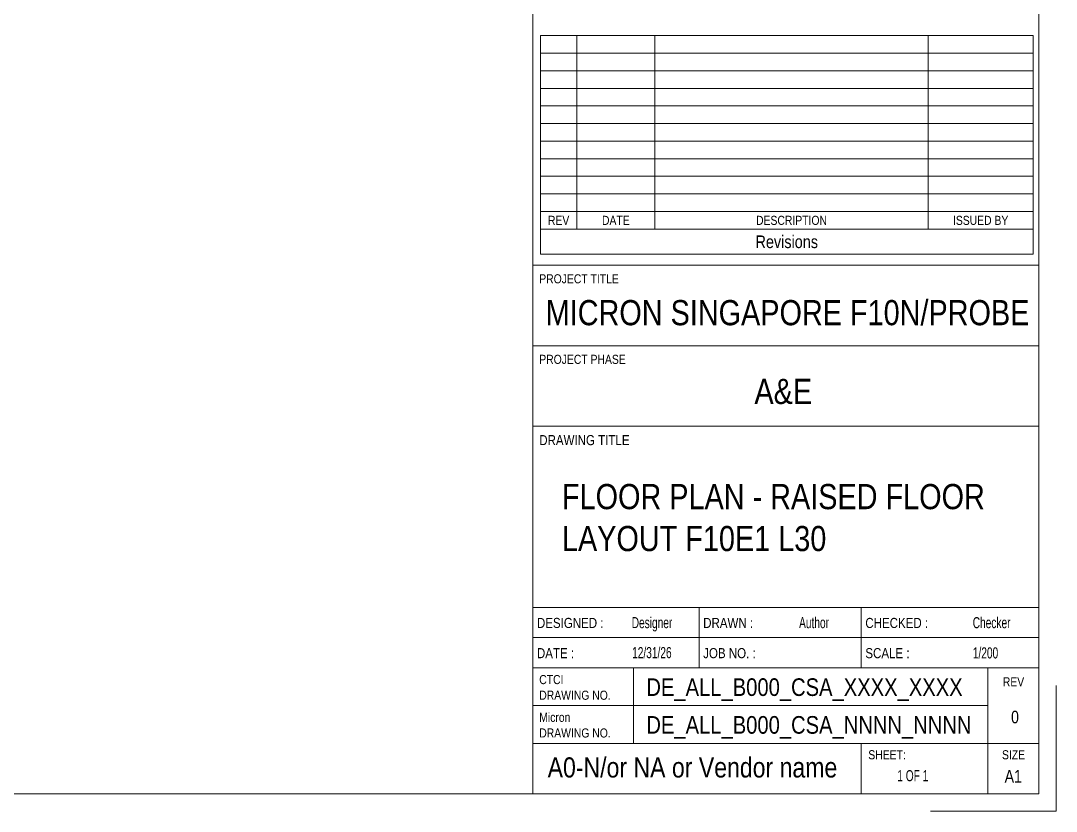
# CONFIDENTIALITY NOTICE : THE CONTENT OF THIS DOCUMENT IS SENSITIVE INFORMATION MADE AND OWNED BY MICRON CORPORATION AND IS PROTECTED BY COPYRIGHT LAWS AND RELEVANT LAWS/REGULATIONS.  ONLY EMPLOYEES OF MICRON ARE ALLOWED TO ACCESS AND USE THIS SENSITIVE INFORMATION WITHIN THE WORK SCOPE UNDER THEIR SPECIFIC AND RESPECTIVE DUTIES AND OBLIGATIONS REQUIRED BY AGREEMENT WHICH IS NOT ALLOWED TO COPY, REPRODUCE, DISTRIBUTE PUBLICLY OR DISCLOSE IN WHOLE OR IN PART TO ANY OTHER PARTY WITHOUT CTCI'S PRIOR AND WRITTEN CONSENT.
# Model space of a CAD drawing. Extents: x -14231 to 343475, y -171733 to 30720.
# Drawn here: x 1559.3 to 1765, y -2.2 to 154.9 of the extents above; entities that cross this region are included whole.
import ezdxf

# ---------------------------------------------------------------- set-up
doc = ezdxf.new("R2010")
doc.units = 0
doc.header["$LTSCALE"] = 8
doc.layers.add('G-ANNO-TTLB', color=7, linetype='CONTINUOUS', lineweight=9)
doc.layers.add('Title Blocks', color=255, linetype='CONTINUOUS', lineweight=9)
doc.styles.add('Arial', font='arial.ttf', dxfattribs={"width": 0.8, "height": 0.25})
doc.styles.add('Arial Narrow', font='ARIALN.TTF', dxfattribs={"height": 0.2})
doc.styles.add('Arial Narrow_1', font='ARIALN.TTF', dxfattribs={"height": 0.18})
doc.styles.add('Arial Narrow_2', font='ARIALN.TTF', dxfattribs={"width": 0.8, "height": 0.22})
doc.styles.add('Arial Narrow_3', font='ARIALN.TTF', dxfattribs={"height": 0.35})
doc.styles.add('Arial Narrow_4', font='ARIALN.TTF', dxfattribs={"height": 0.5})
doc.styles.add('Arial Narrow_5', font='ARIALN.TTF', dxfattribs={"height": 0.25})

msp = doc.modelspace()

# ---------------------------------------------------------------- linework, layer by layer
at = {"layer": 'G-ANNO-TTLB'}
for p, q in [((1661.0142, 1.3122), (1661.0142, 575.3122)), ((1761.5142, 575.3122), (1761.5142, 1.3122)), ((1760.4035, 151.9136), (1662.5225, 151.9136)), ((1662.5225, 151.9136), (1662.5225, 108.487)), ((1669.7527, 113.487), (1669.7527, 151.9136)), ((1685.2555, 113.487), (1685.2555, 151.9136)), ((1739.5637, 113.487), (1739.5637, 151.9136)), ((1760.4035, 108.487), (1760.4035, 151.9136)), ((1760.4035, 148.4203), (1662.5225, 148.4203)), ((1760.4035, 144.9269), (1662.5225, 144.9269)), ((1760.4035, 141.4336), (1662.5225, 141.4336)), ((1760.4035, 137.9403), (1662.5225, 137.9403)), ((1760.4035, 134.4469), (1662.5225, 134.4469)), ((1760.4035, 130.9536), (1662.5225, 130.9536)), ((1760.4035, 127.4603), (1662.5225, 127.4603)), ((1760.4035, 123.967), (1662.5225, 123.967)), ((1760.4035, 120.4736), (1662.5225, 120.4736)), ((1760.4035, 116.9803), (1662.5225, 116.9803)), ((1760.4035, 113.487), (1662.5225, 113.487)), ((1662.5225, 108.487), (1760.4035, 108.487)), ((1761.5142, 106.3122), (1661.0142, 106.3122)), ((1761.5142, 90.3122), (1661.0142, 90.3122)), ((1761.5142, 74.3122), (1661.0142, 74.3122)), ((1661.0142, 38.3122), (1761.5142, 38.3122)), ((1694.0473, 26.3122), (1694.0473, 38.3122)), ((1726.2703, 38.3122), (1726.2703, 26.3122)), ((1661.0142, 32.3122), (1761.5142, 32.3122)), ((1661.0142, 26.3122), (1761.5142, 26.3122)), ((1681.0142, 26.3122), (1681.0142, 11.3122)), ((1751.4445, 26.3122), (1751.4445, 1.3122)), ((1765.0142, -2.1878), (1765.0142, 22.8122)), ((1751.4445, 18.8122), (1661.0142, 18.8122)), ((1661.0142, 11.3122), (1761.5142, 11.3122)), ((1726.2703, 11.3122), (1726.2703, 1.3122)), ((1761.5142, 1.3122), (945.5142, 1.3122)), ((1740.0142, -2.1878), (1765.0142, -2.1878))]:
    msp.add_line(p, q, dxfattribs=at)

# ---------------------------------------------------------------- texts
at = {"layer": 'G-ANNO-TTLB', "attachment_point": 2, "line_spacing_factor": 0.974696}
for s, insert, char_height, width, style in [('REV', (1666.1376, 116.1125), 1.8, 5.106404, 'Arial Narrow_1'), ('DATE', (1677.5041, 116.1125), 1.8, 6.631693, 'Arial Narrow_1'), ('DESCRIPTION', (1712.4096, 116.1125), 1.8, 16.95503, 'Arial Narrow_1'), ('ISSUED BY', (1749.9836, 116.1125), 1.8, 13.241281, 'Arial Narrow_1'), ('Revisions', (1711.463, 112.2077), 2.5, 14.890758, 'Arial Narrow_5')]:
    msp.add_mtext(s, dxfattribs=dict(at, insert=insert, char_height=char_height, width=width, style=style))
at = {"layer": 'Title Blocks', "lineweight": 5}
for s, insert, char_height, width, attachment_point, style in [('PROJECT TITLE', (1662.2874, 104.501), 1.8, 18.679319, 1, 'Arial Narrow_1'), ('\\A1;MICRON SINGAPORE F10N/PROBE', (1663.5702, 99.377), 5, 100.471387, 1, 'Arial Narrow_4'), ('PROJECT PHASE', (1662.2874, 88.501), 1.8, 20.202525, 1, 'Arial Narrow_1'), ('\\pxqc;A&E', (1663.8707, 83.7357), 5, 93.797438, 1, 'Arial Narrow_4'), ('DRAWING TITLE', (1662.2874, 72.5509), 2, 22.206744, 1, 'Arial Narrow'), ('FLOOR PLAN - RAISED FLOOR LAYOUT F10E1 L30', (1666.7994, 62.8337), 5, 93.797438, 1, 'Arial Narrow_4'), ('DESIGNED :', (1661.8243, 36.2307), 2, 16.354425, 1, 'Arial Narrow'), ('Designer', (1680.6598, 36.3933), 2.2, 9.556115, 1, 'Arial Narrow_2'), ('DRAWN :', (1694.8574, 36.2307), 2, 12.18565, 1, 'Arial Narrow'), ('Author', (1713.9148, 36.3933), 2.2, 7.05485, 1, 'Arial Narrow_2'), ('CHECKED :', (1727.0804, 36.2307), 2, 15.3924, 1, 'Arial Narrow'), ('Checker', (1748.4147, 36.3933), 2.2, 8.85063, 1, 'Arial Narrow_2'), ('DATE :', (1661.8243, 30.2307), 2, 9.219406, 1, 'Arial Narrow'), ('12/31/26', (1680.7398, 30.4296), 2.2, 9.36371, 1, 'Arial Narrow_2'), ('JOB NO. :', (1694.8574, 30.2307), 2, 12.907169, 1, 'Arial Narrow'), ('SCALE :', (1727.0804, 30.2307), 2, 10.983119, 1, 'Arial Narrow'), ('1/200', (1748.4317, 30.3824), 2.2, 7.05485, 1, 'Arial Narrow_2'), ('CTCI', (1662.2874, 24.8806), 1.8, 16.755269, 1, 'Arial Narrow_1'), ('DE_ALL_B000_CSA_XXXX_XXXX', (1683.5676, 24.2269), 3.5, 38.962013, 1, 'Arial Narrow_3'), ('REV', (1754.3943, 24.4366), 1.8, 4.970463, 1, 'Arial Narrow_1'), ('DRAWING NO.', (1662.2874, 21.7724), 1.8, 16.755269, 1, 'Arial Narrow_1'), ('Micron', (1662.2874, 17.3806), 1.8, 16.755269, 1, 'Arial Narrow_1'), ('DE_ALL_B000_CSA_NNNN_NNNN', (1683.5676, 16.7269), 3.5, 38.962013, 1, 'Arial Narrow_3'), ('0', (1756.8116, 17.7971), 2.5, 4.10464, 2, 'Arial'), ('DRAWING NO.', (1662.2874, 14.2724), 1.8, 16.755269, 1, 'Arial Narrow_1'), ('A0-N/or NA or Vendor name', (1663.9523, 8.525), 4, 72.451206, 1, 'Arial Narrow_3'), ('SHEET:', (1727.6651, 9.94), 1.8, 8.738394, 1, 'Arial Narrow_1'), ('SIZE', (1754.2293, 9.94), 1.8, 5.371306, 1, 'Arial Narrow_1'), ('1 OF 1', (1733.4278, 5.9912), 2.2, 8.85063, 1, 'Arial Narrow_2'), ('A1', (1754.7593, 6.0218), 2.5, 4.10464, 1, 'Arial')]:
    msp.add_mtext(s, dxfattribs=dict(at, insert=insert, char_height=char_height, width=width, attachment_point=attachment_point, style=style))

doc.saveas('drawing.dxf')
